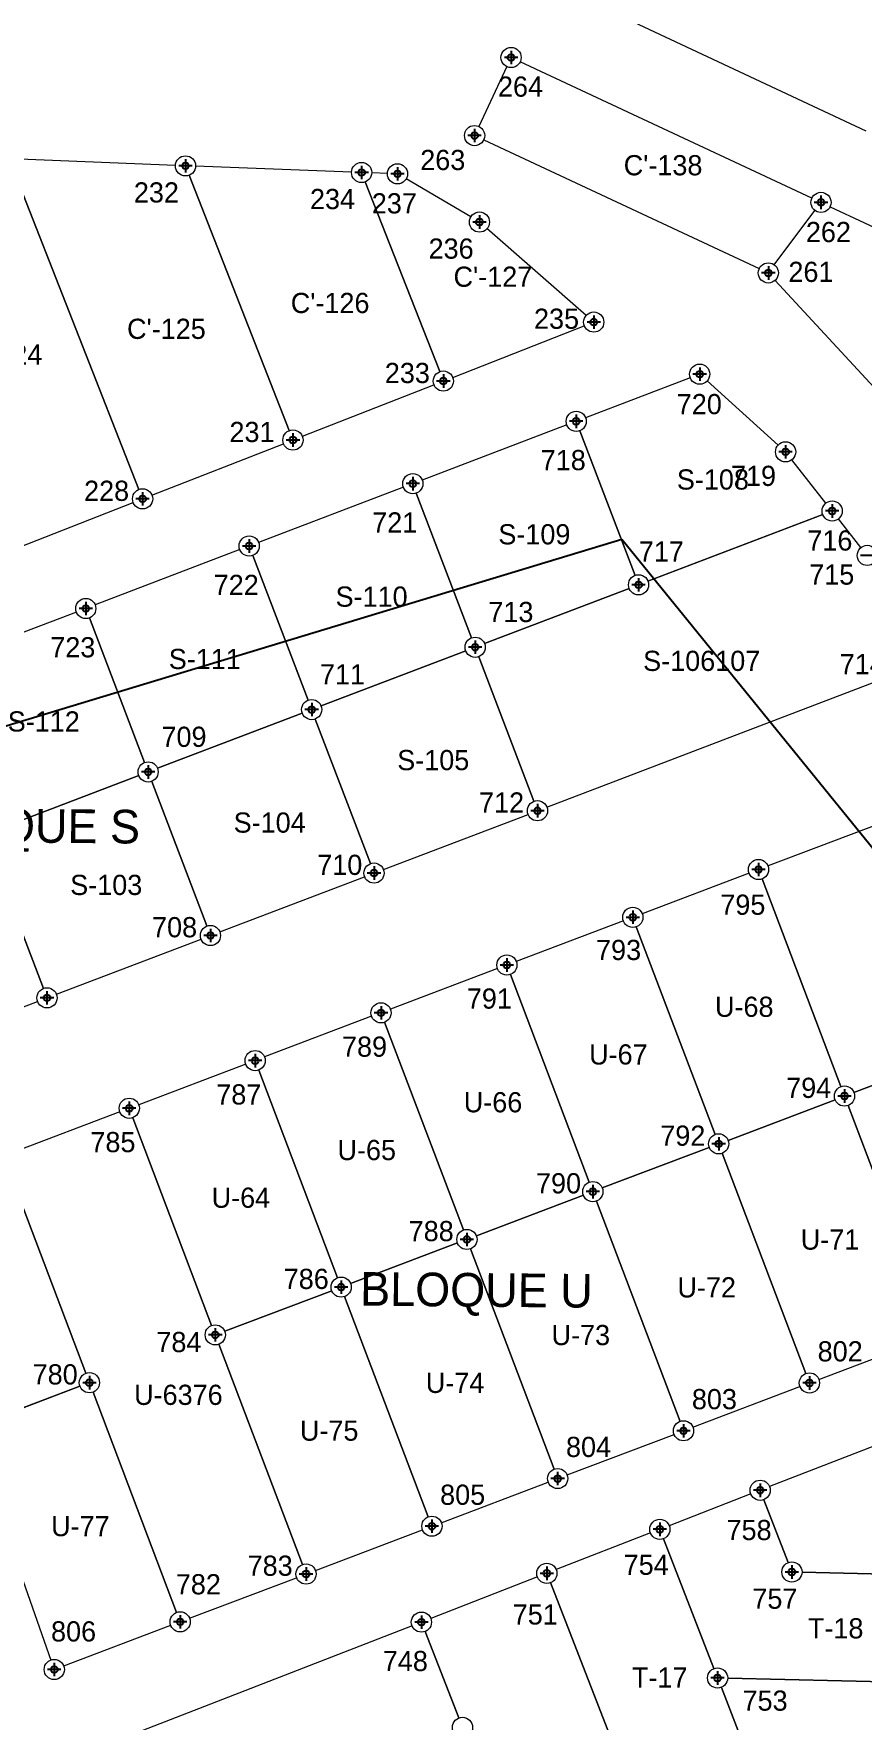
# Model space of a CAD drawing. Header units: millimetres. Extents: x 612074 to 614541, y 1316471 to 1317841.
# Drawn here: x 613237.7 to 613299.2, y 1317488.1 to 1317613.4 of the extents above; entities that cross this region are included whole.
import ezdxf
from ezdxf.enums import TextEntityAlignment as Align

# ---------------------------------------------------------------- set-up
doc = ezdxf.new("R2010")
doc.units = ezdxf.units.MM
doc.layers.add('CAPA ROJA', color=1, linetype='Continuous')
doc.styles.add('Styledgn003', font='dgn003.shx')

msp = doc.modelspace()

# ---------------------------------------------------------------- linework, layer by layer
at = {"layer": 'CAPA ROJA', "color": 1, "linetype": 'Continuous', "lineweight": 13}
for p, q in [((613299.51, 1317606.17), (613276.45, 1317616.98)), ((613272.81, 1317610.97), (613270.73, 1317606.52)), ((613295.47, 1317601.2), (613273.81, 1317611.33)), ((613271.1, 1317605.53), (613291.56, 1317595.96)), ((613245.48, 1317579.56), (613236.13, 1317603.42)), ((613236.13, 1317603.42), (613245.48, 1317579.56)), ((613248.2, 1317603.62), (613236.61, 1317604.09)), ((613261.28, 1317603.13), (613249.7, 1317603.56)), ((613256.65, 1317583.93), (613249.23, 1317602.89)), ((613249.23, 1317602.89), (613256.65, 1317583.93)), ((613267.83, 1317588.31), (613262.3, 1317602.4)), ((613262.3, 1317602.4), (613267.83, 1317588.31)), ((613263.94, 1317603.03), (613262.78, 1317603.07)), ((613270.13, 1317599.8), (613265.34, 1317602.62)), ((613292.68, 1317596.24), (613295.7, 1317600.28)), ((613292.68, 1317596.24), (613295.7, 1317600.28)), ((613296.83, 1317600.56), (613317.26, 1317591.01)), ((613278.71, 1317592.48), (613271.34, 1317598.93)), ((613308.7, 1317577.8), (613292.74, 1317595.09)), ((613268.8, 1317587.88), (613278.57, 1317591.71)), ((613257.63, 1317583.51), (613267.4, 1317587.34)), ((613286.44, 1317587.85), (613278.67, 1317584.89)), ((613292.97, 1317582.85), (613287.69, 1317587.62)), ((613277.27, 1317584.35), (613266.53, 1317580.26)), ((613278.24, 1317583.92), (613282.34, 1317573.18)), ((613282.34, 1317573.18), (613278.24, 1317583.92)), ((613246.45, 1317579.13), (613256.23, 1317582.96)), ((613296.52, 1317578.55), (613293.99, 1317581.76)), ((613265.13, 1317579.72), (613254.38, 1317575.62)), ((613235.28, 1317574.75), (613245.06, 1317578.58)), ((613266.09, 1317579.29), (613270.19, 1317568.55)), ((613270.19, 1317568.55), (613266.09, 1317579.29)), ((613296.28, 1317577.7), (613283.3, 1317572.75)), ((613283.3, 1317572.75), (613296.28, 1317577.7)), ((613299.12, 1317575.25), (613297.45, 1317577.37)), ((613252.98, 1317575.09), (613242.24, 1317570.99)), ((613253.95, 1317574.65), (613258.05, 1317563.91)), ((613258.05, 1317563.91), (613253.95, 1317574.65)), ((613281.9, 1317572.21), (613271.16, 1317568.11)), ((613271.16, 1317568.11), (613281.9, 1317572.21)), ((613240.84, 1317570.45), (613230.09, 1317566.36)), ((613241.81, 1317570.02), (613245.9, 1317559.28)), ((613245.9, 1317559.28), (613241.81, 1317570.02)), ((613269.76, 1317567.58), (613259.02, 1317563.48)), ((613259.02, 1317563.48), (613269.76, 1317567.58)), ((613274.83, 1317556.4), (613270.73, 1317567.14)), ((613270.73, 1317567.14), (613274.83, 1317556.4)), ((613275.79, 1317555.97), (613301.14, 1317565.64)), ((613257.61, 1317562.94), (613246.87, 1317558.85)), ((613246.87, 1317558.85), (613257.61, 1317562.94)), ((613262.68, 1317551.77), (613258.58, 1317562.51)), ((613258.58, 1317562.51), (613262.68, 1317551.77)), ((613245.47, 1317558.31), (613234.73, 1317554.21)), ((613234.73, 1317554.21), (613245.47, 1317558.31)), ((613250.54, 1317547.14), (613246.44, 1317557.88)), ((613246.44, 1317557.88), (613250.54, 1317547.14)), ((613306.43, 1317556.99), (613292.22, 1317551.6)), ((613263.65, 1317551.34), (613274.39, 1317555.43)), ((613238.39, 1317542.5), (613234.29, 1317553.24)), ((613234.29, 1317553.24), (613238.39, 1317542.5)), ((613251.51, 1317546.7), (613262.25, 1317550.8)), ((613290.81, 1317551.07), (613282.87, 1317548.05)), ((613297.63, 1317535.21), (613291.78, 1317550.63)), ((613291.78, 1317550.63), (613297.63, 1317535.21)), ((613281.47, 1317547.52), (613273.52, 1317544.5)), ((613288.28, 1317531.66), (613282.43, 1317547.08)), ((613282.43, 1317547.08), (613288.28, 1317531.66)), ((613239.36, 1317542.07), (613250.1, 1317546.17)), ((613272.12, 1317543.97), (613264.17, 1317540.96)), ((613278.94, 1317528.11), (613273.08, 1317543.54)), ((613273.08, 1317543.54), (613278.94, 1317528.11)), ((613227.22, 1317537.44), (613237.96, 1317541.53)), ((613262.77, 1317540.43), (613254.82, 1317537.41)), ((613269.59, 1317524.57), (613263.74, 1317539.99)), ((613263.74, 1317539.99), (613269.59, 1317524.57)), ((613298.6, 1317534.77), (613309.67, 1317538.97)), ((613309.67, 1317538.97), (613298.6, 1317534.77)), ((613253.42, 1317536.88), (613245.48, 1317533.86)), ((613260.24, 1317521.02), (613254.39, 1317536.44)), ((613254.39, 1317536.44), (613260.24, 1317521.02)), ((613244.07, 1317533.33), (613236.13, 1317530.32)), ((613289.25, 1317531.22), (613297.2, 1317534.24)), ((613297.2, 1317534.24), (613289.25, 1317531.22)), ((613298.16, 1317533.8), (613304.37, 1317517.45)), ((613304.37, 1317517.45), (613298.16, 1317533.8)), ((613250.89, 1317517.47), (613245.04, 1317532.9)), ((613245.04, 1317532.9), (613250.89, 1317517.47)), ((613279.9, 1317527.68), (613287.85, 1317530.69)), ((613287.85, 1317530.69), (613279.9, 1317527.68)), ((613241.54, 1317513.93), (613235.69, 1317529.35)), ((613235.69, 1317529.35), (613241.54, 1317513.93)), ((613288.82, 1317530.26), (613295.02, 1317513.9)), ((613295.02, 1317513.9), (613288.82, 1317530.26)), ((613270.56, 1317524.13), (613278.5, 1317527.15)), ((613278.5, 1317527.15), (613270.56, 1317524.13)), ((613279.47, 1317526.71), (613285.68, 1317510.35)), ((613285.68, 1317510.35), (613279.47, 1317526.71)), ((613261.21, 1317520.58), (613269.15, 1317523.6)), ((613269.15, 1317523.6), (613261.21, 1317520.58)), ((613270.12, 1317523.16), (613276.33, 1317506.8)), ((613276.33, 1317506.8), (613270.12, 1317523.16)), ((613251.86, 1317517.04), (613259.81, 1317520.05)), ((613259.81, 1317520.05), (613251.86, 1317517.04)), ((613260.77, 1317519.62), (613266.98, 1317503.26)), ((613266.98, 1317503.26), (613260.77, 1317519.62)), ((613257.63, 1317499.71), (613251.42, 1317516.07)), ((613251.42, 1317516.07), (613257.63, 1317499.71)), ((613295.99, 1317513.46), (613303.94, 1317516.48)), ((613233.59, 1317510.11), (613241.11, 1317512.96)), ((613241.11, 1317512.96), (613233.59, 1317510.11)), ((613242.08, 1317512.52), (613248.28, 1317496.16)), ((613248.28, 1317496.16), (613242.08, 1317512.52)), ((613286.64, 1317509.92), (613294.59, 1317512.93)), ((613277.29, 1317506.37), (613285.24, 1317509.38)), ((613304.48, 1317510.23), (613292.33, 1317505.5)), ((613233.14, 1317509.13), (613238.95, 1317492.62)), ((613267.95, 1317502.82), (613275.89, 1317505.84)), ((613290.93, 1317504.96), (613284.88, 1317502.6)), ((613293.72, 1317499.86), (613291.9, 1317504.53)), ((613291.9, 1317504.53), (613293.72, 1317499.86)), ((613258.6, 1317499.28), (613266.54, 1317502.29)), ((613283.48, 1317502.06), (613276.49, 1317499.34)), ((613288.2, 1317491.99), (613284.45, 1317501.63)), ((613284.45, 1317501.63), (613288.2, 1317491.99)), ((613249.25, 1317495.73), (613257.2, 1317498.74)), ((613275.09, 1317498.79), (613267.17, 1317495.71)), ((613282.82, 1317481.02), (613276.06, 1317498.37)), ((613276.06, 1317498.37), (613282.82, 1317481.02)), ((613308.11, 1317498.82), (613294.74, 1317499.14)), ((613294.74, 1317499.14), (613308.11, 1317498.82)), ((613239.9, 1317492.18), (613247.85, 1317495.2)), ((613265.78, 1317495.17), (613242.72, 1317486.19)), ((613269.25, 1317488.32), (613266.75, 1317494.74)), ((613266.75, 1317494.74), (613269.25, 1317488.32)), ((613291.2, 1317484.28), (613288.75, 1317490.59)), ((613288.75, 1317490.59), (613291.2, 1317484.28)), ((613289.22, 1317491.27), (613307.74, 1317490.83)), ((613307.74, 1317490.83), (613289.22, 1317491.27))]:
    msp.add_line(p, q, dxfattribs=at)
at = {"layer": 'CAPA ROJA', "color": 0, "linetype": 'ByBlock', "lineweight": -2}
for p, q in [((613273.13, 1317612.14), (613273.13, 1317611.14)), ((613273.63, 1317611.64), (613272.63, 1317611.64)), ((613270.92, 1317605.84), (613269.92, 1317605.84)), ((613270.42, 1317606.34), (613270.42, 1317605.34)), ((613249.45, 1317603.59), (613248.45, 1317603.59)), ((613249.45, 1317603.59), (613248.45, 1317603.59)), ((613248.95, 1317604.09), (613248.95, 1317603.09)), ((613248.95, 1317604.09), (613248.95, 1317603.09)), ((613262.03, 1317603.6), (613262.03, 1317602.6)), ((613262.03, 1317603.6), (613262.03, 1317602.6)), ((613264.69, 1317603.5), (613264.69, 1317602.5)), ((613262.53, 1317603.1), (613261.53, 1317603.1)), ((613262.53, 1317603.1), (613261.53, 1317603.1)), ((613265.19, 1317603), (613264.19, 1317603)), ((613296.65, 1317600.88), (613295.65, 1317600.88)), ((613296.65, 1317600.88), (613295.65, 1317600.88)), ((613296.15, 1317601.38), (613296.15, 1317600.38)), ((613296.15, 1317601.38), (613296.15, 1317600.38)), ((613271.28, 1317599.42), (613270.28, 1317599.42)), ((613270.78, 1317599.92), (613270.78, 1317598.92)), ((613292.74, 1317595.64), (613291.74, 1317595.64)), ((613292.74, 1317595.64), (613291.74, 1317595.64)), ((613292.24, 1317596.14), (613292.24, 1317595.14)), ((613292.24, 1317596.14), (613292.24, 1317595.14)), ((613279.77, 1317591.99), (613278.77, 1317591.99)), ((613279.27, 1317592.49), (613279.27, 1317591.49)), ((613268.1, 1317588.11), (613268.1, 1317587.11)), ((613268.1, 1317588.11), (613268.1, 1317587.11)), ((613287.64, 1317588.12), (613286.64, 1317588.12)), ((613287.14, 1317588.62), (613287.14, 1317587.62)), ((613268.6, 1317587.61), (613267.6, 1317587.61)), ((613268.6, 1317587.61), (613267.6, 1317587.61)), ((613278.47, 1317584.62), (613277.47, 1317584.62)), ((613278.47, 1317584.62), (613277.47, 1317584.62)), ((613277.97, 1317585.12), (613277.97, 1317584.12)), ((613277.97, 1317585.12), (613277.97, 1317584.12)), ((613257.43, 1317583.23), (613256.43, 1317583.23)), ((613257.43, 1317583.23), (613256.43, 1317583.23)), ((613256.93, 1317583.73), (613256.93, 1317582.73)), ((613256.93, 1317583.73), (613256.93, 1317582.73)), ((613294.02, 1317582.35), (613293.02, 1317582.35)), ((613293.52, 1317582.85), (613293.52, 1317581.85)), ((613245.76, 1317579.36), (613245.76, 1317578.36)), ((613245.76, 1317579.36), (613245.76, 1317578.36)), ((613266.33, 1317579.99), (613265.33, 1317579.99)), ((613266.33, 1317579.99), (613265.33, 1317579.99)), ((613265.83, 1317580.49), (613265.83, 1317579.49)), ((613265.83, 1317580.49), (613265.83, 1317579.49)), ((613246.26, 1317578.86), (613245.26, 1317578.86)), ((613246.26, 1317578.86), (613245.26, 1317578.86)), ((613296.98, 1317578.46), (613296.98, 1317577.46)), ((613296.98, 1317578.46), (613296.98, 1317577.46)), ((613297.48, 1317577.96), (613296.48, 1317577.96)), ((613297.48, 1317577.96), (613296.48, 1317577.96)), ((613253.68, 1317575.86), (613253.68, 1317574.86)), ((613253.68, 1317575.86), (613253.68, 1317574.86)), ((613254.18, 1317575.36), (613253.18, 1317575.36)), ((613254.18, 1317575.36), (613253.18, 1317575.36)), ((613300.09, 1317574.66), (613299.09, 1317574.66)), ((613283.1, 1317572.48), (613282.1, 1317572.48)), ((613283.1, 1317572.48), (613282.1, 1317572.48)), ((613283.1, 1317572.48), (613282.1, 1317572.48)), ((613282.6, 1317572.98), (613282.6, 1317571.98)), ((613282.6, 1317572.98), (613282.6, 1317571.98)), ((613282.6, 1317572.98), (613282.6, 1317571.98)), ((613242.04, 1317570.72), (613241.04, 1317570.72)), ((613242.04, 1317570.72), (613241.04, 1317570.72)), ((613241.54, 1317571.22), (613241.54, 1317570.22)), ((613241.54, 1317571.22), (613241.54, 1317570.22)), ((613270.46, 1317568.34), (613270.46, 1317567.34)), ((613270.46, 1317568.34), (613270.46, 1317567.34)), ((613270.46, 1317568.34), (613270.46, 1317567.34)), ((613270.46, 1317568.34), (613270.46, 1317567.34)), ((613270.96, 1317567.84), (613269.96, 1317567.84)), ((613270.96, 1317567.84), (613269.96, 1317567.84)), ((613270.96, 1317567.84), (613269.96, 1317567.84)), ((613270.96, 1317567.84), (613269.96, 1317567.84)), ((613258.82, 1317563.21), (613257.82, 1317563.21)), ((613258.82, 1317563.21), (613257.82, 1317563.21)), ((613258.82, 1317563.21), (613257.82, 1317563.21)), ((613258.82, 1317563.21), (613257.82, 1317563.21)), ((613258.32, 1317563.71), (613258.32, 1317562.71)), ((613258.32, 1317563.71), (613258.32, 1317562.71)), ((613258.32, 1317563.71), (613258.32, 1317562.71)), ((613258.32, 1317563.71), (613258.32, 1317562.71)), ((613246.67, 1317558.58), (613245.67, 1317558.58)), ((613246.67, 1317558.58), (613245.67, 1317558.58)), ((613246.67, 1317558.58), (613245.67, 1317558.58)), ((613246.67, 1317558.58), (613245.67, 1317558.58)), ((613246.17, 1317559.08), (613246.17, 1317558.08)), ((613246.17, 1317559.08), (613246.17, 1317558.08)), ((613246.17, 1317559.08), (613246.17, 1317558.08)), ((613246.17, 1317559.08), (613246.17, 1317558.08)), ((613275.59, 1317555.7), (613274.59, 1317555.7)), ((613275.59, 1317555.7), (613274.59, 1317555.7)), ((613275.09, 1317556.2), (613275.09, 1317555.2)), ((613275.09, 1317556.2), (613275.09, 1317555.2)), ((613291.51, 1317551.83), (613291.51, 1317550.83)), ((613291.51, 1317551.83), (613291.51, 1317550.83)), ((613263.45, 1317551.07), (613262.45, 1317551.07)), ((613263.45, 1317551.07), (613262.45, 1317551.07)), ((613262.95, 1317551.57), (613262.95, 1317550.57)), ((613262.95, 1317551.57), (613262.95, 1317550.57)), ((613292.01, 1317551.33), (613291.01, 1317551.33)), ((613292.01, 1317551.33), (613291.01, 1317551.33)), ((613282.17, 1317548.28), (613282.17, 1317547.29)), ((613282.17, 1317548.28), (613282.17, 1317547.29)), ((613250.8, 1317546.93), (613250.8, 1317545.93)), ((613250.8, 1317546.93), (613250.8, 1317545.93)), ((613282.67, 1317547.78), (613281.67, 1317547.78)), ((613282.67, 1317547.78), (613281.67, 1317547.78)), ((613251.3, 1317546.43), (613250.3, 1317546.43)), ((613251.3, 1317546.43), (613250.3, 1317546.43)), ((613272.82, 1317544.74), (613272.82, 1317543.74)), ((613272.82, 1317544.74), (613272.82, 1317543.74)), ((613273.32, 1317544.24), (613272.32, 1317544.24)), ((613273.32, 1317544.24), (613272.32, 1317544.24)), ((613239.16, 1317541.8), (613238.16, 1317541.8)), ((613239.16, 1317541.8), (613238.16, 1317541.8)), ((613238.66, 1317542.3), (613238.66, 1317541.3)), ((613238.66, 1317542.3), (613238.66, 1317541.3)), ((613263.97, 1317540.69), (613262.97, 1317540.69)), ((613263.97, 1317540.69), (613262.97, 1317540.69)), ((613263.47, 1317541.19), (613263.47, 1317540.19)), ((613263.47, 1317541.19), (613263.47, 1317540.19)), ((613254.62, 1317537.14), (613253.62, 1317537.14)), ((613254.62, 1317537.14), (613253.62, 1317537.14)), ((613254.12, 1317537.64), (613254.12, 1317536.64)), ((613254.12, 1317537.64), (613254.12, 1317536.64)), ((613298.4, 1317534.51), (613297.4, 1317534.51)), ((613298.4, 1317534.51), (613297.4, 1317534.51)), ((613298.4, 1317534.51), (613297.4, 1317534.51)), ((613298.4, 1317534.51), (613297.4, 1317534.51)), ((613297.9, 1317535.01), (613297.9, 1317534.01)), ((613297.9, 1317535.01), (613297.9, 1317534.01)), ((613297.9, 1317535.01), (613297.9, 1317534.01)), ((613297.9, 1317535.01), (613297.9, 1317534.01)), ((613245.27, 1317533.6), (613244.27, 1317533.6)), ((613245.27, 1317533.6), (613244.27, 1317533.6)), ((613244.77, 1317534.1), (613244.77, 1317533.1)), ((613244.77, 1317534.1), (613244.77, 1317533.1)), ((613289.05, 1317530.96), (613288.05, 1317530.96)), ((613289.05, 1317530.96), (613288.05, 1317530.96)), ((613289.05, 1317530.96), (613288.05, 1317530.96)), ((613289.05, 1317530.96), (613288.05, 1317530.96)), ((613288.55, 1317531.46), (613288.55, 1317530.46)), ((613288.55, 1317531.46), (613288.55, 1317530.46)), ((613288.55, 1317531.46), (613288.55, 1317530.46)), ((613288.55, 1317531.46), (613288.55, 1317530.46)), ((613279.7, 1317527.41), (613278.7, 1317527.41)), ((613279.7, 1317527.41), (613278.7, 1317527.41)), ((613279.7, 1317527.41), (613278.7, 1317527.41)), ((613279.7, 1317527.41), (613278.7, 1317527.41)), ((613279.2, 1317527.91), (613279.2, 1317526.91)), ((613279.2, 1317527.91), (613279.2, 1317526.91)), ((613279.2, 1317527.91), (613279.2, 1317526.91)), ((613279.2, 1317527.91), (613279.2, 1317526.91)), ((613269.85, 1317524.36), (613269.85, 1317523.37)), ((613269.85, 1317524.36), (613269.85, 1317523.37)), ((613269.85, 1317524.36), (613269.85, 1317523.37)), ((613269.85, 1317524.36), (613269.85, 1317523.37)), ((613270.35, 1317523.86), (613269.35, 1317523.86)), ((613270.35, 1317523.86), (613269.35, 1317523.86)), ((613270.35, 1317523.86), (613269.35, 1317523.86)), ((613270.35, 1317523.86), (613269.35, 1317523.86)), ((613260.51, 1317520.82), (613260.51, 1317519.82)), ((613260.51, 1317520.82), (613260.51, 1317519.82)), ((613260.51, 1317520.82), (613260.51, 1317519.82)), ((613260.51, 1317520.82), (613260.51, 1317519.82)), ((613261.01, 1317520.32), (613260.01, 1317520.32)), ((613261.01, 1317520.32), (613260.01, 1317520.32)), ((613261.01, 1317520.32), (613260.01, 1317520.32)), ((613261.01, 1317520.32), (613260.01, 1317520.32)), ((613251.66, 1317516.77), (613250.66, 1317516.77)), ((613251.66, 1317516.77), (613250.66, 1317516.77)), ((613251.66, 1317516.77), (613250.66, 1317516.77)), ((613251.16, 1317517.27), (613251.16, 1317516.27)), ((613251.16, 1317517.27), (613251.16, 1317516.27)), ((613251.16, 1317517.27), (613251.16, 1317516.27)), ((613242.31, 1317513.22), (613241.31, 1317513.22)), ((613242.31, 1317513.22), (613241.31, 1317513.22)), ((613242.31, 1317513.22), (613241.31, 1317513.22)), ((613241.81, 1317513.72), (613241.81, 1317512.72)), ((613241.81, 1317513.72), (613241.81, 1317512.72)), ((613241.81, 1317513.72), (613241.81, 1317512.72)), ((613295.79, 1317513.2), (613294.79, 1317513.2)), ((613295.79, 1317513.2), (613294.79, 1317513.2)), ((613295.29, 1317513.7), (613295.29, 1317512.7)), ((613295.29, 1317513.7), (613295.29, 1317512.7)), ((613286.44, 1317509.65), (613285.44, 1317509.65)), ((613286.44, 1317509.65), (613285.44, 1317509.65)), ((613285.94, 1317510.15), (613285.94, 1317509.15)), ((613285.94, 1317510.15), (613285.94, 1317509.15)), ((613277.09, 1317506.1), (613276.09, 1317506.1)), ((613277.09, 1317506.1), (613276.09, 1317506.1)), ((613276.59, 1317506.6), (613276.59, 1317505.6)), ((613276.59, 1317506.6), (613276.59, 1317505.6)), ((613291.63, 1317505.73), (613291.63, 1317504.73)), ((613291.63, 1317505.73), (613291.63, 1317504.73)), ((613292.13, 1317505.23), (613291.13, 1317505.23)), ((613292.13, 1317505.23), (613291.13, 1317505.23)), ((613267.25, 1317503.06), (613267.25, 1317502.06)), ((613267.25, 1317503.06), (613267.25, 1317502.06)), ((613267.75, 1317502.56), (613266.75, 1317502.56)), ((613267.75, 1317502.56), (613266.75, 1317502.56)), ((613284.68, 1317502.33), (613283.68, 1317502.33)), ((613284.68, 1317502.33), (613283.68, 1317502.33)), ((613284.18, 1317502.83), (613284.18, 1317501.83)), ((613284.18, 1317502.83), (613284.18, 1317501.83)), ((613257.9, 1317499.51), (613257.9, 1317498.51)), ((613257.9, 1317499.51), (613257.9, 1317498.51)), ((613275.79, 1317499.56), (613275.79, 1317498.56)), ((613275.79, 1317499.56), (613275.79, 1317498.56)), ((613293.99, 1317499.66), (613293.99, 1317498.66)), ((613293.99, 1317499.66), (613293.99, 1317498.66)), ((613258.4, 1317499.01), (613257.4, 1317499.01)), ((613258.4, 1317499.01), (613257.4, 1317499.01)), ((613276.29, 1317499.06), (613275.29, 1317499.06)), ((613276.29, 1317499.06), (613275.29, 1317499.06)), ((613294.49, 1317499.16), (613293.49, 1317499.16)), ((613294.49, 1317499.16), (613293.49, 1317499.16)), ((613249.05, 1317495.46), (613248.05, 1317495.46)), ((613249.05, 1317495.46), (613248.05, 1317495.46)), ((613248.55, 1317495.96), (613248.55, 1317494.96)), ((613248.55, 1317495.96), (613248.55, 1317494.96)), ((613266.97, 1317495.44), (613265.97, 1317495.44)), ((613266.97, 1317495.44), (613265.97, 1317495.44)), ((613266.47, 1317495.94), (613266.47, 1317494.94)), ((613266.47, 1317495.94), (613266.47, 1317494.94)), ((613239.7, 1317491.92), (613238.7, 1317491.92)), ((613239.2, 1317492.42), (613239.2, 1317491.42)), ((613288.47, 1317491.79), (613288.47, 1317490.79)), ((613288.47, 1317491.79), (613288.47, 1317490.79)), ((613288.47, 1317491.79), (613288.47, 1317490.79)), ((613288.97, 1317491.29), (613287.97, 1317491.29)), ((613288.97, 1317491.29), (613287.97, 1317491.29)), ((613288.97, 1317491.29), (613287.97, 1317491.29))]:
    msp.add_line(p, q, dxfattribs=at)
at = {"layer": 'CAPA ROJA', "color": 1, "linetype": 'Continuous'}
for p, q in [((613187.07, 1317547.27), (613281.36, 1317575.87)), ((613281.36, 1317575.87), (613308, 1317543.05))]:
    msp.add_line(p, q, dxfattribs=at)
at = {"layer": 'CAPA ROJA', "color": 1, "linetype": 'Continuous', "lineweight": 13}
for centre in [(613273.13, 1317611.64), (613270.42, 1317605.84), (613248.95, 1317603.59), (613248.95, 1317603.59), (613262.03, 1317603.1), (613262.03, 1317603.1), (613264.69, 1317603), (613296.15, 1317600.88), (613296.15, 1317600.88), (613270.78, 1317599.42), (613292.24, 1317595.64), (613292.24, 1317595.64), (613279.27, 1317591.99), (613268.1, 1317587.61), (613268.1, 1317587.61), (613287.14, 1317588.12), (613277.97, 1317584.62), (613277.97, 1317584.62), (613256.93, 1317583.23), (613256.93, 1317583.23), (613293.52, 1317582.35), (613265.83, 1317579.99), (613265.83, 1317579.99), (613245.76, 1317578.86), (613245.76, 1317578.86), (613296.98, 1317577.96), (613296.98, 1317577.96), (613253.68, 1317575.36), (613253.68, 1317575.36), (613299.59, 1317574.66), (613282.6, 1317572.48), (613282.6, 1317572.48), (613282.6, 1317572.48), (613241.54, 1317570.72), (613241.54, 1317570.72), (613270.46, 1317567.84), (613270.46, 1317567.84), (613270.46, 1317567.84), (613270.46, 1317567.84), (613258.32, 1317563.21), (613258.32, 1317563.21), (613258.32, 1317563.21), (613258.32, 1317563.21), (613246.17, 1317558.58), (613246.17, 1317558.58), (613246.17, 1317558.58), (613246.17, 1317558.58), (613275.09, 1317555.7), (613275.09, 1317555.7), (613262.95, 1317551.07), (613262.95, 1317551.07), (613291.51, 1317551.33), (613291.51, 1317551.33), (613282.17, 1317547.78), (613282.17, 1317547.78), (613250.8, 1317546.43), (613250.8, 1317546.43), (613272.82, 1317544.24), (613272.82, 1317544.24), (613238.66, 1317541.8), (613238.66, 1317541.8), (613263.47, 1317540.69), (613263.47, 1317540.69), (613254.12, 1317537.14), (613254.12, 1317537.14), (613244.77, 1317533.6), (613244.77, 1317533.6), (613297.9, 1317534.51), (613297.9, 1317534.51), (613297.9, 1317534.51), (613297.9, 1317534.51), (613288.55, 1317530.96), (613288.55, 1317530.96), (613288.55, 1317530.96), (613288.55, 1317530.96), (613279.2, 1317527.41), (613279.2, 1317527.41), (613279.2, 1317527.41), (613279.2, 1317527.41), (613269.85, 1317523.86), (613269.85, 1317523.86), (613269.85, 1317523.86), (613269.85, 1317523.86), (613260.51, 1317520.32), (613260.51, 1317520.32), (613260.51, 1317520.32), (613260.51, 1317520.32), (613251.16, 1317516.77), (613251.16, 1317516.77), (613251.16, 1317516.77), (613241.81, 1317513.22), (613241.81, 1317513.22), (613241.81, 1317513.22), (613295.29, 1317513.2), (613295.29, 1317513.2), (613285.94, 1317509.65), (613285.94, 1317509.65), (613276.59, 1317506.1), (613276.59, 1317506.1), (613291.63, 1317505.23), (613291.63, 1317505.23), (613267.25, 1317502.56), (613267.25, 1317502.56), (613284.18, 1317502.33), (613284.18, 1317502.33), (613257.9, 1317499.01), (613257.9, 1317499.01), (613275.79, 1317499.06), (613275.79, 1317499.06), (613293.99, 1317499.16), (613293.99, 1317499.16), (613248.55, 1317495.46), (613248.55, 1317495.46), (613266.47, 1317495.44), (613266.47, 1317495.44), (613239.2, 1317491.92), (613288.47, 1317491.29), (613288.47, 1317491.29), (613288.47, 1317491.29), (613269.52, 1317487.62), (613269.52, 1317487.62), (613269.52, 1317487.62)]:
    msp.add_circle(centre, 0.75, dxfattribs=at)
at = {"layer": 'CAPA ROJA', "color": 0, "linetype": 'ByBlock', "lineweight": -2}
for centre in [(613273.13, 1317611.64), (613270.42, 1317605.84), (613248.95, 1317603.59), (613248.95, 1317603.59), (613262.03, 1317603.1), (613262.03, 1317603.1), (613264.69, 1317603), (613296.15, 1317600.88), (613296.15, 1317600.88), (613270.78, 1317599.42), (613292.24, 1317595.64), (613292.24, 1317595.64), (613279.27, 1317591.99), (613287.14, 1317588.12), (613268.1, 1317587.61), (613268.1, 1317587.61), (613277.97, 1317584.62), (613277.97, 1317584.62), (613256.93, 1317583.23), (613256.93, 1317583.23), (613293.52, 1317582.35), (613265.83, 1317579.99), (613265.83, 1317579.99), (613245.76, 1317578.86), (613245.76, 1317578.86), (613296.98, 1317577.96), (613296.98, 1317577.96), (613253.68, 1317575.36), (613253.68, 1317575.36), (613282.6, 1317572.48), (613282.6, 1317572.48), (613282.6, 1317572.48), (613241.54, 1317570.72), (613241.54, 1317570.72), (613270.46, 1317567.84), (613270.46, 1317567.84), (613270.46, 1317567.84), (613270.46, 1317567.84), (613258.32, 1317563.21), (613258.32, 1317563.21), (613258.32, 1317563.21), (613258.32, 1317563.21), (613246.17, 1317558.58), (613246.17, 1317558.58), (613246.17, 1317558.58), (613246.17, 1317558.58), (613275.09, 1317555.7), (613275.09, 1317555.7), (613262.95, 1317551.07), (613262.95, 1317551.07), (613291.51, 1317551.33), (613291.51, 1317551.33), (613282.17, 1317547.78), (613282.17, 1317547.78), (613250.8, 1317546.43), (613250.8, 1317546.43), (613272.82, 1317544.24), (613272.82, 1317544.24), (613238.66, 1317541.8), (613238.66, 1317541.8), (613263.47, 1317540.69), (613263.47, 1317540.69), (613254.12, 1317537.14), (613254.12, 1317537.14), (613297.9, 1317534.51), (613297.9, 1317534.51), (613297.9, 1317534.51), (613297.9, 1317534.51), (613244.77, 1317533.6), (613244.77, 1317533.6), (613288.55, 1317530.96), (613288.55, 1317530.96), (613288.55, 1317530.96), (613288.55, 1317530.96), (613279.2, 1317527.41), (613279.2, 1317527.41), (613279.2, 1317527.41), (613279.2, 1317527.41), (613269.85, 1317523.86), (613269.85, 1317523.86), (613269.85, 1317523.86), (613269.85, 1317523.86), (613260.51, 1317520.32), (613260.51, 1317520.32), (613260.51, 1317520.32), (613260.51, 1317520.32), (613251.16, 1317516.77), (613251.16, 1317516.77), (613251.16, 1317516.77), (613241.81, 1317513.22), (613241.81, 1317513.22), (613241.81, 1317513.22), (613295.29, 1317513.2), (613295.29, 1317513.2), (613285.94, 1317509.65), (613285.94, 1317509.65), (613276.59, 1317506.1), (613276.59, 1317506.1), (613291.63, 1317505.23), (613291.63, 1317505.23), (613267.25, 1317502.56), (613267.25, 1317502.56), (613284.18, 1317502.33), (613284.18, 1317502.33), (613257.9, 1317499.01), (613257.9, 1317499.01), (613275.79, 1317499.06), (613275.79, 1317499.06), (613293.99, 1317499.16), (613293.99, 1317499.16), (613248.55, 1317495.46), (613248.55, 1317495.46), (613266.47, 1317495.44), (613266.47, 1317495.44), (613239.2, 1317491.92), (613288.47, 1317491.29), (613288.47, 1317491.29), (613288.47, 1317491.29)]:
    msp.add_ellipse(centre, major_axis=(0, 0.25), ratio=0.999881, start_param=-1.57079, end_param=4.712395, dxfattribs=at)

# ---------------------------------------------------------------- texts
at = {"layer": 'CAPA ROJA', "color": 1, "linetype": 'Continuous', "lineweight": 0, "style": 'Styledgn003'}
for s, p in [('264', (613273.83, 1317610.23)), ('237', (613264.46, 1317601.56)), ('262', (613296.7, 1317599.43)), ('720', (613287.11, 1317586.65)), ('717', (613284.29, 1317575.7)), ('716', (613296.81, 1317576.52))]:
    msp.add_text(s, height=1.5, dxfattribs=at).set_placement(p, align=Align.TOP_CENTER)
for s, p in [('263', (613269.73, 1317604.78)), ('232', (613248.46, 1317602.37)), ('234', (613261.54, 1317601.88)), ('236', (613270.35, 1317598.2)), ('718', (613278.68, 1317582.49)), ('719', (613292.81, 1317581.32)), ('721', (613266.16, 1317577.86)), ('722', (613254.39, 1317573.22)), ('715', (613298.62, 1317573.99)), ('713', (613274.79, 1317571.21)), ('723', (613242.25, 1317568.59)), ('711', (613262.28, 1317566.58)), ('709', (613250.51, 1317561.94)), ('795', (613292.02, 1317549.47)), ('793', (613282.79, 1317546.11)), ('791', (613273.19, 1317542.5)), ('789', (613263.92, 1317538.93)), ('787', (613254.58, 1317535.38)), ('785', (613245.23, 1317531.84)), ('758', (613292.48, 1317503.03)), ('754', (613284.84, 1317500.45)), ('757', (613294.4, 1317497.93)), ('751', (613276.6, 1317496.76)), ('748', (613266.95, 1317493.3))]:
    msp.add_text(s, height=1.5, dxfattribs=at).set_placement(p, align=Align.TOP_RIGHT)
at = {"layer": 'CAPA ROJA', "color": 1, "linetype": 'Continuous', "lineweight": 13, "style": 'Styledgn003'}
for s, p in [("C'-138", (613284.42, 1317603.64)), ("C'-127", (613271.78, 1317595.36)), ("C'-126", (613259.69, 1317593.41)), ("C'-125", (613247.53, 1317591.49)), ("C'-124", (613235.39, 1317589.58)), ('S-108', (613288.12, 1317580.3)), ('S-109', (613274.86, 1317576.23)), ('S-110', (613262.77, 1317571.6)), ('S-111', (613250.38, 1317566.97)), ('S-106107', (613287.29, 1317566.83)), ('S-112', (613238.42, 1317562.33)), ('S-105', (613267.35, 1317559.46)), ('S-104', (613255.2, 1317554.82)), ('S-103', (613243.06, 1317550.19)), ('U-68', (613290.45, 1317541.14)), ('U-67', (613281.1, 1317537.6)), ('U-66', (613271.79, 1317534.05)), ('U-65', (613262.41, 1317530.5)), ('U-64', (613253.06, 1317526.96)), ('U-71', (613296.82, 1317523.85)), ('U-72', (613287.66, 1317520.3)), ('U-73', (613278.31, 1317516.76)), ('U-6376', (613248.42, 1317512.32)), ('U-74', (613268.97, 1317513.21)), ('U-75', (613259.62, 1317509.66)), ('U-77', (613241.14, 1317502.57)), ('T-18', (613297.24, 1317494.98)), ('T-17', (613284.17, 1317491.32))]:
    msp.add_text(s, height=1.5, dxfattribs=at).set_placement(p, align=Align.MIDDLE_CENTER)
at = {"layer": 'CAPA ROJA', "color": 1, "linetype": 'Continuous', "lineweight": 0, "style": 'Styledgn003'}
msp.add_text('261', height=1.5, dxfattribs=at).set_placement((613293.73, 1317595.72), align=Align.MIDDLE_LEFT)
for s, p in [('235', (613278.18, 1317592.24)), ('233', (613267.1, 1317588.21)), ('231', (613255.56, 1317583.83)), ('228', (613244.76, 1317579.46)), ('714', (613300.89, 1317566.59)), ('712', (613274.1, 1317556.31)), ('710', (613262.08, 1317551.68)), ('708', (613249.81, 1317547.05)), ('794', (613296.91, 1317535.12)), ('792', (613287.56, 1317531.57)), ('790', (613278.33, 1317528.03)), ('788', (613268.87, 1317524.48)), ('786', (613259.59, 1317520.93)), ('784', (613250.13, 1317516.24)), ('780', (613240.94, 1317513.84)), ('783', (613256.91, 1317499.63)), ('753', (613293.67, 1317489.61))]:
    msp.add_text(s, height=1.5, dxfattribs=at).set_placement(p, align=Align.MIDDLE_RIGHT)
at = {"layer": 'CAPA ROJA', "color": 1, "linetype": 'Continuous', "lineweight": 30, "style": 'Styledgn003'}
for s, p in [('BLOQUE S', (613228.47, 1317553.41)), ('BLOQUE U', (613261.91, 1317518.94))]:
    msp.add_text(s, height=2.5, rotation=359.4945, dxfattribs=at).set_placement(p)
at = {"layer": 'CAPA ROJA', "color": 1, "linetype": 'Continuous', "lineweight": 0, "style": 'Styledgn003'}
for s, p in [('802', (613295.9, 1317514.35)), ('803', (613286.56, 1317510.8)), ('804', (613277.21, 1317507.25)), ('805', (613267.86, 1317503.7)), ('782', (613248.23, 1317497.05)), ('806', (613238.96, 1317493.55))]:
    msp.add_text(s, height=1.5, dxfattribs=at).set_placement(p, align=Align.BOTTOM_LEFT)

doc.saveas('drawing.dxf')
